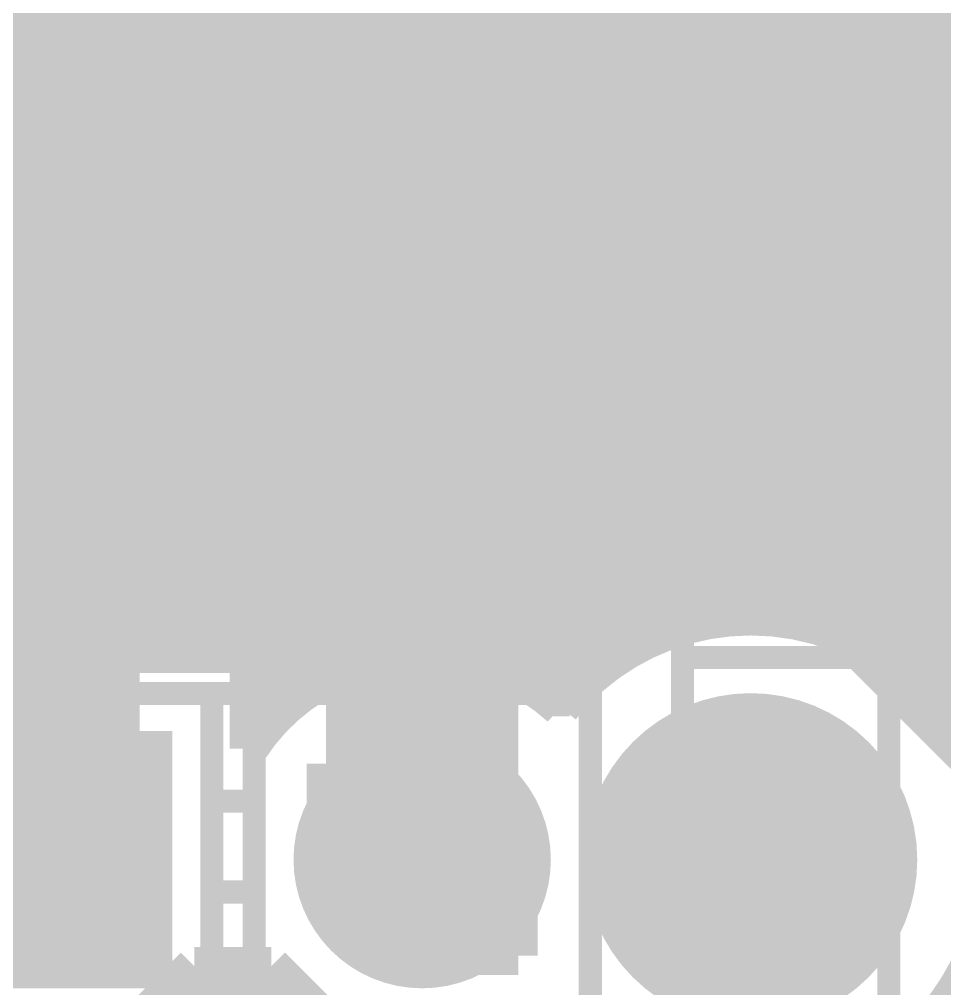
# Model space of a CAD drawing. Extents: x -5 to 157, y -120 to 103.
# Drawn here: x 53.84 to 59.94, y 38.59 to 44.99 of the extents above; entities that cross this region are included whole.
import ezdxf

# ---------------------------------------------------------------- set-up
doc = ezdxf.new("R2010")
doc.units = 0
doc.header["$MEASUREMENT"] = 0
doc.layers.get('0').update_dxf_attribs({"linetype": 'CONTINUOUS'})
for name, color, linetype in [('22-304-2_BOT', 7, 'CONTINUOUS'), ('22-304-2_DRD', 7, 'CONTINUOUS'), ('22-304-2_DRL', 2, 'CONTINUOUS'), ('22-304-2_IN1', 4, 'CONTINUOUS'), ('22-304-2_IN2', 3, 'CONTINUOUS'), ('22-304-2_SMB', 5, 'CONTINUOUS'), ('22-304-2_SMT', 10, 'CONTINUOUS'), ('22-304-2_SST', 11, 'CONTINUOUS'), ('22-304-2_TOP', 13, 'CONTINUOUS'), ('THRUHOLE_NPT', 15, 'CONTINUOUS'), ('THRUHOLE_TAP', 7, 'CONTINUOUS')]:
    doc.layers.add(name, color=color, linetype=linetype)

# ---------------------------------------------------------------- blocks, each defined once
blk = doc.blocks.new('ROUND_9')
at = {"const_width": 0.65024}
blk.add_lwpolyline([(-0.32512, 0, 1), (0.32512, 0, 1)], format="xyb", close=True, dxfattribs=at)
blk = doc.blocks.new('SQUARE_13')
blk.add_solid([(0.84963, 0.84963), (0.84963, -0.84963), (-0.84963, 0.84963), (-0.84963, -0.84963)])
blk = doc.blocks.new('ROUND_22')
at = {"const_width": 1.09982}
blk.add_lwpolyline([(-0.54991, 0, 1), (0.54991, 0, 1)], format="xyb", close=True, dxfattribs=at)
blk = doc.blocks.new('ROUND_25')
at = {"const_width": 0.84963}
blk.add_lwpolyline([(-0.424814, 0, 1), (0.424814, 0, 1)], format="xyb", close=True, dxfattribs=at)
blk = doc.blocks.new('ROUND_14')
at = {"const_width": 0.59944}
blk.add_lwpolyline([(-0.29972, 0, 1), (0.29972, 0, 1)], format="xyb", close=True, dxfattribs=at)
blk = doc.blocks.new('ROUND_85')
at = {"const_width": 0.8001}
blk.add_lwpolyline([(-0.40005, 0, 1), (0.40005, 0, 1)], format="xyb", close=True, dxfattribs=at)

msp = doc.modelspace()

# ---------------------------------------------------------------- linework, layer by layer
at = {"layer": '22-304-2_BOT'}
for points, const_width in [([(53.5305, 47.80788), (56.57342, 44.76242)], 0.254), ([(53.7464, 47.58944), (53.7464, 42.61104)], 0.254), ([(53.975, 47.36084), (53.975, 42.38244)], 0.254), ([(54.2036, 47.13224), (54.2036, 42.15384)], 0.254), ([(54.4322, 46.90364), (54.4322, 41.92524)], 0.254), ([(54.6608, 46.67504), (54.6608, 41.69664)], 0.254), ([(54.8894, 46.44644), (54.8894, 41.45788)], 0.254), ([(55.118, 46.21784), (55.118, 40.9575)], 0.254), ([(55.3466, 45.98924), (55.3466, 40.79748)], 0.254), ([(55.5752, 45.76064), (55.5752, 41.67886)], 0.254), ([(55.8038, 45.53204), (55.8038, 41.92524)], 0.254), ([(56.0324, 45.30344), (56.0324, 42.15384)], 0.254), ([(56.261, 45.07484), (56.261, 42.38244)], 0.254), ([(56.37784, 44.958), (47.3456, 44.958)], 0.254), ([(56.4896, 44.84624), (56.4896, 42.61104)], 0.254), ([(56.60898, 44.7294), (47.3456, 44.7294)], 0.254), ([(56.7182, 44.65574), (56.7182, 42.8244)], 0.254), ([(56.9468, 44.58208), (56.9468, 42.95648)], 0.254), ([(87.64778, 44.577), (57.023, 44.577)], 0.254), ([(57.1754, 44.577), (57.1754, 43.03014)], 0.254), ([(57.404, 44.577), (57.404, 43.053)], 0.254), ([(57.6326, 44.577), (57.6326, 43.053)], 0.254), ([(57.8612, 44.577), (57.8612, 43.053)], 0.254), ([(58.0898, 44.577), (58.0898, 43.053)], 0.254), ([(58.3184, 44.577), (58.3184, 43.053)], 0.254), ([(58.547, 44.577), (58.547, 43.053)], 0.254), ([(58.7756, 44.577), (58.7756, 43.053)], 0.254), ([(59.0042, 44.577), (59.0042, 43.053)], 0.254), ([(59.2328, 44.577), (59.2328, 43.053)], 0.254), ([(59.4614, 44.577), (59.4614, 43.053)], 0.254), ([(59.69, 44.577), (59.69, 43.04538)], 0.254), ([(59.9186, 44.577), (59.9186, 42.99712)], 0.254), ([(87.62746, 44.5008), (47.3456, 44.5008)], 0.254), ([(41.28516, 43.815), (42.164, 43.815), (44.069, 41.91), (52.832, 41.91), (53.99532, 40.74668), (53.99532, 39.43858)], 1.27), ([(87.61222, 44.2722), (47.3456, 44.2722)], 0.254), ([(87.6554, 44.0436), (47.3456, 44.0436)], 0.254), ([(87.76716, 43.815), (47.3456, 43.815)], 0.254), ([(87.98814, 43.5864), (47.3456, 43.5864)], 0.254), ([(102.7303, 43.3578), (44.23664, 43.3578)], 0.254), ([(102.7303, 43.1292), (44.46524, 43.1292)], 0.254), ([(59.563, 43.053), (57.404, 43.053)], 0.254), ([(56.8325, 42.9006), (53.40096, 42.9006)], 0.254), ([(53.64734, 42.7101), (54.79542, 41.56202)], 0.254), ([(56.58866, 42.7101), (55.69204, 41.81602)], 0.254), ([(56.54802, 42.672), (53.68544, 42.672)], 0.254), ([(56.31942, 42.4434), (53.91404, 42.4434)], 0.254), ([(56.49468, 39.43858), (56.49468, 41.00068), (57.404, 41.91), (59.563, 41.91), (60.96, 40.513), (60.96, 36.83), (59.944, 35.814), (51.562, 35.814), (49.911, 37.465), (40.005, 37.465), (39.96436, 37.42436)], 1.27), ([(56.09082, 42.2148), (54.14264, 42.2148)], 0.254), ([(55.86222, 41.9862), (54.37124, 41.9862)], 0.254), ([(55.6387, 41.7576), (54.59984, 41.7576)], 0.254), ([(55.48122, 41.529), (54.82844, 41.529)], 0.254), ([(55.39232, 41.3004), (54.99354, 41.3004)], 0.254), ([(55.35422, 41.0718), (55.09006, 41.0718)], 0.254), ([(55.35168, 41.00068), (55.35168, 40.79748)], 0.254), ([(55.35168, 40.8432), (55.13324, 40.8432)], 0.254), ([(55.35168, 40.79748), (55.13578, 40.79748)], 0.254), ([(55.35168, 40.79748), (55.35168, 40.17264)], 0.254)]:
    msp.add_lwpolyline(points, dxfattribs=dict(at, const_width=const_width))
at = {"layer": '22-304-2_BOT', "const_width": 0.254}
for points in [[(56.57342, 44.76242, 0.1989124), (57.023, 44.5762)], [(57.404, 43.053, 0.1989127), (56.59578, 42.71822)], [(57.404, 43.053, 0.1989127), (56.59578, 42.71822)], [(60.37072, 42.71772, 0.1989124), (59.563, 43.05229)], [(60.37072, 42.71772, 0.1989124), (59.563, 43.05229)], [(55.68696, 41.8084, 0.1989124), (55.35239, 41.00068)], [(55.68696, 41.8084, 0.1989124), (55.35239, 41.00068)], [(55.13578, 40.79748, 0.1873686), (54.80255, 41.55391)], [(55.13578, 40.79748, 0.1873686), (54.80255, 41.55391)]]:
    msp.add_lwpolyline(points, format="xyb", dxfattribs=at)
at = {"layer": '22-304-2_DRD', "const_width": 0.254}
for points in [[(53.99532, 40.07358), (53.36032, 40.07358)], [(53.99532, 38.80358), (53.99532, 40.07358)], [(55.85968, 40.07358), (55.85968, 39.43858)], [(56.49468, 40.07358), (55.85968, 40.07358)], [(56.49468, 38.80358), (56.49468, 40.07358)], [(58.66384, 39.81958), (58.02884, 39.18458)], [(59.29884, 39.18458), (58.66384, 39.81958)], [(53.36032, 39.43858), (54.63032, 39.43858)], [(54.63032, 39.43858), (54.63032, 38.80358)], [(55.85968, 39.43858), (57.12968, 39.43858)], [(57.12968, 39.43858), (57.12968, 38.80358)], [(58.02884, 39.18458), (59.29884, 39.18458)], [(54.63032, 38.80358), (53.99532, 38.80358)], [(57.12968, 38.80358), (56.49468, 38.80358)], [(54.991, 38.735), (54.61, 38.354)], [(55.499, 38.735), (54.991, 38.735)], [(55.88, 38.354), (55.499, 38.735)]]:
    msp.add_lwpolyline(points, dxfattribs=at)
at = {"layer": '22-304-2_IN1', "const_width": 0.254}
for points in [[(57.9882, 64.643), (57.9882, 40.89654)], [(57.7596, 56.74614), (57.7596, 40.767)], [(57.531, 56.52516), (57.531, 40.57904)], [(57.3024, 56.4134), (57.3024, 40.53078)], [(56.8452, 56.38546), (56.8452, 40.75176)], [(57.0738, 56.37022), (57.0738, 40.66794)], [(55.0164, 54.3306), (55.0164, 40.79748)], [(56.6166, 54.07914), (56.6166, 40.7924)], [(55.245, 53.9623), (55.245, 40.79748)], [(56.388, 53.85816), (56.388, 40.7924)], [(55.4736, 53.7972), (55.4736, 40.3352)], [(55.7022, 53.71846), (55.7022, 40.54094)], [(56.1594, 53.7464), (56.1594, 40.7543)], [(55.9308, 53.70322), (55.9308, 40.67556)], [(54.7878, 49.88814), (54.7878, 40.79748)], [(54.5592, 49.59604), (54.5592, 40.79748)], [(54.3306, 49.45634), (54.3306, 40.79748)], [(53.8734, 49.3903), (53.8734, 40.79748)], [(54.102, 49.39284), (54.102, 40.79748)], [(58.2168, 46.17212), (58.2168, 40.9829)], [(60.0456, 46.02988), (60.0456, 40.26154)], [(58.4454, 45.89018), (58.4454, 41.03116)], [(59.817, 45.81398), (59.817, 40.56126)], [(58.674, 45.73524), (58.674, 41.0464)], [(58.9026, 45.64634), (58.9026, 41.02862)], [(59.5884, 45.68952), (59.5884, 40.7543)], [(59.1312, 45.61332), (59.1312, 40.97782)], [(59.3598, 45.62602), (59.3598, 40.88892)], [(88.02624, 45.085), (22.75586, 45.085)], [(87.78494, 44.8564), (22.98446, 44.8564)], [(87.66302, 44.6278), (23.21306, 44.6278)], [(87.61476, 44.3992), (23.44166, 44.3992)], [(63.60922, 44.1706), (46.6344, 44.1706)], [(63.3857, 43.942), (47.0027, 43.942)], [(63.2714, 43.7134), (47.16526, 43.7134)], [(63.22822, 43.4848), (47.244, 43.4848)], [(63.24346, 43.2562), (47.26178, 43.2562)], [(63.3222, 43.0276), (47.2186, 43.0276)], [(63.48222, 42.799), (47.10684, 42.799)], [(63.84544, 42.5704), (46.88586, 42.5704)], [(65.69456, 42.3418), (28.81884, 42.3418)], [(65.52692, 42.1132), (28.9306, 42.1132)], [(65.44564, 41.8846), (28.97378, 41.8846)], [(65.42786, 41.656), (28.956, 41.656)], [(65.46596, 41.4274), (28.87726, 41.4274)], [(65.57264, 41.1988), (28.7147, 41.1988)], [(58.17362, 40.9702), (52.31638, 40.9702)], [(65.78854, 40.9702), (59.1566, 40.9702)], [(55.35168, 40.79748), (52.68468, 40.79748)], [(55.35168, 40.79748), (55.35168, 40.17264)], [(56.1086, 40.7416), (55.35168, 40.7416)], [(57.7215, 40.7416), (56.88076, 40.7416)], [(70.66788, 40.7416), (59.60618, 40.7416)], [(55.66156, 40.513), (55.35168, 40.513)], [(57.4675, 40.513), (57.32526, 40.513)], [(70.34276, 40.513), (59.86018, 40.513)], [(55.43042, 40.2844), (55.35168, 40.2844)], [(70.15226, 40.2844), (60.0329, 40.2844)], [(60.0456, 38.61562), (60.0456, 33.782)]]:
    msp.add_lwpolyline(points, dxfattribs=at)
for points in [[(58.66384, 41.0464, 0.2275784), (57.40933, 40.44422)], [(60.27166, 39.43858, 0.4142136), (58.66384, 41.0464)], [(56.49468, 40.79748, 0.2553177), (55.35127, 40.1729)], [(57.40908, 40.44442, 0.1865745), (56.49468, 40.79793)], [(58.66384, 37.83076, 0.4142136), (60.27166, 39.43858)]]:
    msp.add_lwpolyline(points, format="xyb", dxfattribs=at)
at = {"layer": '22-304-2_IN2', "const_width": 0.254}
for points in [[(57.8612, 56.68518), (57.8612, 40.96766)], [(57.6326, 56.4515), (57.6326, 40.82288)], [(57.404, 56.3245), (57.404, 40.61714)], [(56.9468, 56.25338), (56.9468, 40.84574)], [(57.1754, 56.261), (57.1754, 40.74922)], [(56.7182, 54.01818), (56.7182, 40.89908)], [(55.118, 53.92166), (55.118, 40.91686)], [(56.4896, 53.7845), (56.4896, 40.91432)], [(55.3466, 53.7337), (55.3466, 40.91686)], [(56.261, 53.6575), (56.261, 40.89654)], [(55.5752, 53.62956), (55.5752, 40.59428)], [(55.8038, 53.58638), (55.8038, 40.74414)], [(56.0324, 53.594), (56.0324, 40.84066)], [(54.8894, 49.82464), (54.8894, 40.91686)], [(54.6608, 49.52746), (54.6608, 40.91686)], [(54.4322, 49.37252), (54.4322, 40.91686)], [(53.7464, 49.29124), (53.7464, 40.91686)], [(53.975, 49.26584), (53.975, 40.91686)], [(54.2036, 49.29124), (54.2036, 40.91686)], [(58.0898, 46.15688), (58.0898, 41.06672)], [(58.3184, 45.847), (58.3184, 41.13022)], [(59.9186, 45.74032), (59.9186, 40.62476)], [(58.547, 45.6692), (58.547, 41.1607)], [(59.69, 45.6057), (59.69, 40.82796)], [(58.7756, 45.56252), (58.7756, 41.1607)], [(59.4614, 45.52696), (59.4614, 40.9702)], [(59.0042, 45.50664), (59.0042, 41.13276)], [(59.2328, 45.49394), (59.2328, 41.06926)], [(87.71128, 44.958), (17.82572, 44.958)], [(87.57666, 44.7294), (18.05432, 44.7294)], [(87.50808, 44.5008), (20.94484, 44.5008)], [(87.49284, 44.2722), (21.56206, 44.2722)], [(87.53094, 44.0436), (21.971, 44.0436)], [(87.62746, 43.815), (22.28596, 43.815)], [(87.80526, 43.5864), (22.53996, 43.5864)], [(88.17102, 43.3578), (22.75332, 43.3578)], [(106.71556, 43.1292), (22.93366, 43.1292)], [(106.8197, 42.9006), (23.0886, 42.9006)], [(66.01714, 42.672), (23.21814, 42.672)], [(65.63106, 42.4434), (23.32736, 42.4434)], [(65.44818, 42.2148), (23.41626, 42.2148)], [(65.34912, 41.9862), (23.48992, 41.9862)], [(65.30848, 41.7576), (23.5458, 41.7576)], [(65.32118, 41.529), (23.58644, 41.529)], [(65.38722, 41.3004), (23.61438, 41.3004)], [(58.1025, 41.0718), (52.38496, 41.0718)], [(65.5193, 41.0718), (59.22518, 41.0718)], [(55.47106, 40.91686), (52.7177, 40.91686)], [(55.47106, 40.91686), (55.47106, 40.50284)], [(56.03748, 40.8432), (55.47106, 40.8432)], [(57.66054, 40.8432), (56.95188, 40.8432)], [(65.76314, 40.8432), (59.66968, 40.8432)], [(55.6006, 40.6146), (55.47106, 40.6146)], [(70.27672, 40.6146), (59.92876, 40.6146)]]:
    msp.add_lwpolyline(points, dxfattribs=at)
for points in [[(58.66384, 41.16578, 0.2094754), (57.394, 40.60937)], [(60.39104, 39.43858, 0.4142136), (58.66384, 41.16578)], [(56.49468, 40.91686, 0.1938596), (55.46992, 40.50403)], [(57.39384, 40.60952, 0.1651926), (56.49468, 40.91492)], [(58.66384, 37.71392, 0.4142136), (60.3885, 39.43858)]]:
    msp.add_lwpolyline(points, format="xyb", dxfattribs=at)
at = {"layer": '22-304-2_SST', "const_width": 0.1524}
for points in [[(54.92242, 41.76776), (54.92242, 42.78376), (54.80558, 42.61358)], [(53.90642, 42.10558), (53.90642, 41.93794), (53.96738, 41.76776), (54.2036, 41.76776), (54.26202, 41.93794), (54.26202, 42.78376)], [(54.32298, 42.78376), (54.08422, 42.78376)], [(55.58282, 41.76776), (55.46598, 41.93794), (55.40502, 42.10558), (55.40502, 42.44594), (55.46598, 42.61358), (55.58282, 42.78376), (55.7022, 42.78376), (55.82158, 42.61358), (55.88, 42.44594), (55.88, 42.10558), (55.82158, 41.93794), (55.7022, 41.76776), (55.58282, 41.76776)], [(55.0418, 41.76776), (54.80558, 41.76776)], [(52.27574, 41.17848), (58.21426, 41.17848)], [(58.21426, 40.77462), (59.5757, 40.77462), (59.5757, 41.17848), (58.21426, 41.17848), (58.21426, 37.69868), (57.84596, 37.69868), (57.84596, 36.8808), (57.44464, 36.8808), (57.44464, 35.68954), (53.04536, 35.68954), (53.04536, 36.8808), (52.64404, 36.8808), (52.64404, 35.4203), (57.84596, 35.4203), (57.84596, 36.8808)], [(59.5757, 38.10508), (59.5757, 40.77462)], [(53.04536, 36.8808), (53.04536, 38.34384), (52.88534, 38.34384), (52.88534, 40.53586), (57.60466, 40.53586), (57.60466, 38.34384), (57.44464, 38.34384), (56.57596, 38.34384), (55.3847, 38.34384), (55.3847, 39.22522), (55.3847, 39.82466), (55.1053, 39.82466), (55.1053, 39.22522), (55.3847, 39.22522)], [(55.1053, 39.82466), (55.1053, 40.53586)], [(55.3847, 39.82466), (55.3847, 40.53586)], [(53.67782, 39.12108), (54.31282, 39.12108), (54.31282, 39.75608), (54.16296, 39.60622), (53.82768, 39.60622), (53.67782, 39.75608), (53.67782, 39.12108), (53.82768, 39.27094), (53.82768, 39.60622)], [(54.31282, 39.75608), (53.67782, 39.75608)], [(56.66232, 39.27094), (56.81218, 39.12108), (56.17718, 39.12108), (56.32704, 39.27094), (56.66232, 39.27094), (56.66232, 39.60622), (56.81218, 39.75608), (56.17718, 39.75608), (56.32704, 39.60622), (56.66232, 39.60622)], [(56.17718, 39.75608), (56.17718, 39.12108)], [(56.81218, 39.75608), (56.81218, 39.12108)], [(54.16296, 39.27094), (54.16296, 39.60622)], [(56.32704, 39.27094), (56.32704, 39.60622)], [(54.31282, 39.12108), (54.16296, 39.27094), (53.82768, 39.27094)], [(53.04536, 38.34384), (53.91404, 38.34384), (55.1053, 38.34384), (55.1053, 39.22522)]]:
    msp.add_lwpolyline(points, dxfattribs=at)
at = {"layer": '22-304-2_TOP', "const_width": 0.254}
for points in [[(88.773, 33.782), (88.773, 33.655), (88.646, 33.655), (88.392, 33.401), (66.802, 33.401), (48.768, 51.435), (48.768, 60.833), (47.1424, 62.4586), (46.99, 62.4586)], [(51.435, 62.2554), (51.435, 50.292), (67.31, 34.417), (77.851, 34.417), (78.74, 35.306), (78.74, 36.85032)], [(49.53, 62.1538), (49.53, 51.435), (67.056, 33.909), (78.359, 33.909), (81.23936, 36.78936), (81.23936, 36.85032)], [(71.23938, 39.34968), (63.90132, 39.34968), (57.023, 46.228), (57.023, 57.277)], [(73.73874, 36.85032), (73.73874, 36.78174), (72.517, 35.56), (66.929, 35.56), (55.88, 46.609), (55.88, 54.61)], [(49.25568, 50.04816), (58.29808, 41.00576)], [(57.658, 46.48962), (64.16294, 39.98468)], [(59.9186, 45.89526), (59.9186, 44.22902)], [(59.69, 45.73778), (59.69, 44.45762)], [(59.4614, 45.64888), (59.4614, 44.68622)], [(59.2328, 45.61332), (59.2328, 44.91482)], [(53.7464, 45.55744), (53.7464, 40.79748)], [(53.975, 45.32884), (53.975, 40.79748)], [(54.2036, 45.10024), (54.2036, 40.79748)], [(54.34584, 44.958), (23.05558, 44.958)], [(60.071, 44.958), (59.18962, 44.958)], [(54.4322, 44.87164), (54.4322, 40.79748)], [(54.57444, 44.7294), (23.33244, 44.7294)], [(60.071, 44.7294), (59.41822, 44.7294)], [(54.6608, 44.64304), (54.6608, 40.79748)], [(54.80304, 44.5008), (23.5712, 44.5008)], [(60.10402, 44.5008), (59.64682, 44.5008)], [(54.8894, 44.41444), (54.8894, 40.79748)], [(55.03164, 44.2722), (23.78202, 44.2722)], [(60.24118, 44.2722), (59.87542, 44.2722)], [(55.118, 44.18584), (55.118, 40.79748)], [(55.26024, 44.0436), (23.96744, 44.0436)], [(55.3466, 43.95724), (55.3466, 40.79748)], [(55.48884, 43.815), (24.13254, 43.815)], [(55.5752, 43.72864), (55.5752, 40.43934)], [(55.71744, 43.5864), (24.27986, 43.5864)], [(55.8038, 43.50004), (55.8038, 40.60698)], [(55.94604, 43.3578), (24.4094, 43.3578)], [(56.0324, 43.27144), (56.0324, 40.7162)], [(56.17464, 43.1292), (24.5237, 43.1292)], [(56.261, 43.04284), (56.261, 40.77716)], [(56.40324, 42.9006), (24.6253, 42.9006)], [(56.4896, 42.81424), (56.4896, 40.79748)], [(56.63184, 42.672), (24.7142, 42.672)], [(56.7182, 42.58564), (56.7182, 40.7797)], [(56.86044, 42.4434), (24.78786, 42.4434)], [(56.9468, 42.35704), (56.9468, 40.71874)], [(57.08904, 42.2148), (24.85136, 42.2148)], [(57.1754, 42.12844), (57.1754, 40.6146)], [(57.31764, 41.9862), (24.90216, 41.9862)], [(57.404, 41.89984), (57.404, 40.44696)], [(57.54624, 41.7576), (24.9428, 41.7576)], [(57.6326, 41.67124), (57.6326, 40.67302)], [(57.77484, 41.529), (24.97328, 41.529)], [(57.8612, 41.44264), (57.8612, 40.8305)], [(58.00344, 41.3004), (24.99106, 41.3004)], [(58.0898, 41.21404), (58.0898, 40.93972)], [(58.23204, 41.0718), (25.00122, 41.0718)], [(57.88152, 40.8432), (52.60848, 40.8432)], [(55.35168, 40.79748), (52.68468, 40.79748)], [(55.35168, 40.79748), (55.35168, 40.17264)], [(55.81396, 40.6146), (55.35168, 40.6146)], [(57.56656, 40.6146), (57.1754, 40.6146)], [(55.51932, 40.386), (55.35168, 40.386)], [(60.74664, 38.5572), (60.0075, 38.5572)]]:
    msp.add_lwpolyline(points, dxfattribs=at)
for points in [[(60.071, 44.704, 0.1989124), (60.25699, 44.25499)], [(58.29808, 41.00576, 0.1680007), (57.40818, 40.44514)], [(56.49468, 40.79748, 0.2553177), (55.35127, 40.1729)], [(57.40908, 40.44442, 0.1865745), (56.49468, 40.79793)], [(58.66384, 37.83076, 0.3489768), (60.23102, 39.07536)]]:
    msp.add_lwpolyline(points, format="xyb", dxfattribs=at)

# ---------------------------------------------------------------- block references
at = {"layer": '22-304-2_BOT'}
for name, p in [('ROUND_22', (58.66384, 39.43858)), ('SQUARE_13', (53.99532, 39.43858)), ('ROUND_25', (56.49468, 39.43858)), ('ROUND_9', (55.245, 38.1))]:
    msp.add_blockref(name, p, dxfattribs=at)
at = {"layer": '22-304-2_DRL'}
for name, p in [('ROUND_85', (58.66384, 39.43858)), ('ROUND_14', (53.99532, 39.43858)), ('ROUND_14', (56.49468, 39.43858)), ('ROUND_9', (55.245, 38.1))]:
    msp.add_blockref(name, p, dxfattribs=at)
at = {"layer": '22-304-2_IN1'}
for name, p in [('ROUND_22', (58.66384, 39.43858)), ('SQUARE_13', (53.99532, 39.43858)), ('ROUND_25', (56.49468, 39.43858)), ('ROUND_9', (55.245, 38.1))]:
    msp.add_blockref(name, p, dxfattribs=at)
at = {"layer": '22-304-2_IN2'}
for name, p in [('ROUND_22', (58.66384, 39.43858)), ('SQUARE_13', (53.99532, 39.43858)), ('ROUND_25', (56.49468, 39.43858)), ('ROUND_9', (55.245, 38.1))]:
    msp.add_blockref(name, p, dxfattribs=at)
at = {"layer": '22-304-2_SMB'}
for name, p in [('ROUND_22', (58.66384, 39.43858)), ('SQUARE_13', (53.99532, 39.43858)), ('ROUND_25', (56.49468, 39.43858))]:
    msp.add_blockref(name, p, dxfattribs=at)
at = {"layer": '22-304-2_SMT'}
for name, p in [('ROUND_22', (58.66384, 39.43858)), ('SQUARE_13', (53.99532, 39.43858)), ('ROUND_25', (56.49468, 39.43858))]:
    msp.add_blockref(name, p, dxfattribs=at)
at = {"layer": '22-304-2_TOP'}
for name, p in [('ROUND_22', (58.66384, 39.43858)), ('SQUARE_13', (53.99532, 39.43858)), ('ROUND_25', (56.49468, 39.43858)), ('ROUND_9', (55.245, 38.1))]:
    msp.add_blockref(name, p, dxfattribs=at)
at = {"layer": 'THRUHOLE_NPT'}
msp.add_blockref('ROUND_9', (55.245, 38.1), dxfattribs=at)
at = {"layer": 'THRUHOLE_TAP'}
for name, p in [('ROUND_85', (58.66384, 39.43858)), ('ROUND_14', (53.99532, 39.43858)), ('ROUND_14', (56.49468, 39.43858))]:
    msp.add_blockref(name, p, dxfattribs=at)

doc.saveas('drawing.dxf')
